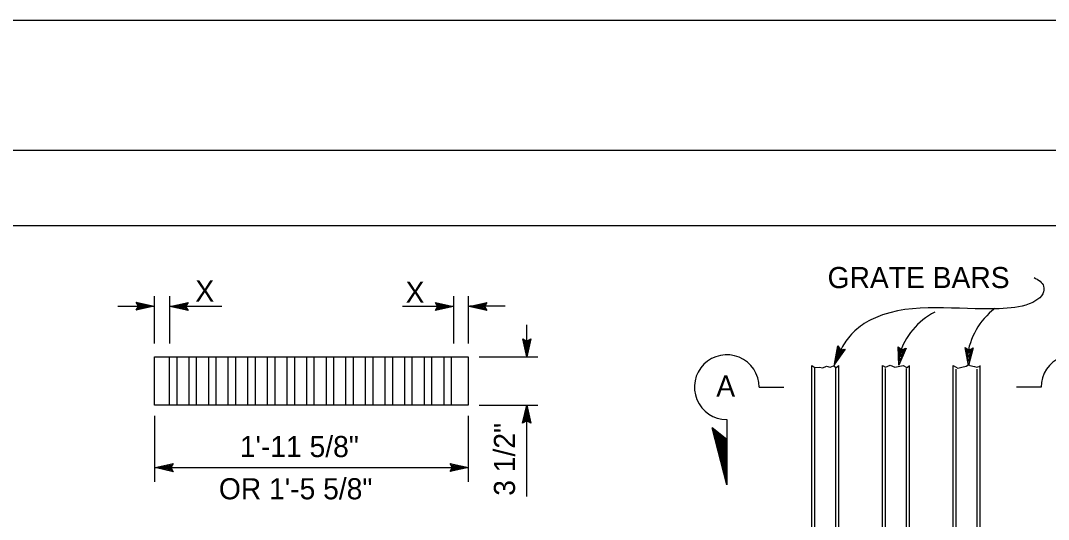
# Model space of a CAD drawing. Extents: x -894 to 866, y -472 to 714.
# Drawn here: x -304.7 to 36, y 548.1 to 713.6 of the extents above; entities that cross this region are included whole.
import ezdxf

# ---------------------------------------------------------------- set-up
doc = ezdxf.new("R2010")
doc.units = 0
for name, color, linetype in [('border_PLOTTING-ELEMENTS', 7, 'Continuous'), ('border_rw_22x34_Cut_Lines', 7, 'Continuous'), ('border_SHEET', 7, 'Continuous'), ('df_DETAIL-anno', 7, 'Continuous'), ('pp_PRESENTATION', 7, 'Continuous'), ('str_Misc-Steel-A', 7, 'Continuous')]:
    doc.layers.add(name, color=color, linetype=linetype)

msp = doc.modelspace()

# ---------------------------------------------------------------- linework, layer by layer
at = {"layer": 'border_PLOTTING-ELEMENTS'}
for points in [[(-894.04, -472.44), (865.96, -472.44), (865.96, 713.56), (-894.04, 713.56)], [(-864.04, 670.56), (835.96, 670.56), (835.96, -429.44), (-864.04, -429.44)]]:
    msp.add_lwpolyline(points, close=True, dxfattribs=at)
at = {"layer": 'border_rw_22x34_Cut_Lines'}
msp.add_lwpolyline([(-864.04, 670.56), (835.96, 670.56), (835.96, -429.44), (-864.04, -429.44)], close=True, dxfattribs=at)
at = {"layer": 'border_SHEET'}
msp.add_line((-814.04, 645.56), (810.96, 645.56), dxfattribs=at)
at = {"layer": 'df_DETAIL-anno'}
for p, q in [((-260.38, 606.47), (-260.38, 622.21)), ((-255.28, 606.47), (-255.28, 622.21)), ((-161.12, 606.47), (-161.12, 622.21)), ((-156.2, 606.47), (-156.2, 622.21)), ((-260.4, 618.76), (-272.43, 618.76)), ((-265.63, 618.85), (-266.43, 620.19)), ((-266.43, 620.19), (-266.43, 620.19)), ((-266.43, 620.19), (-260.43, 618.85)), ((-260.43, 618.85), (-266.43, 617.52)), ((-266.43, 617.52), (-265.63, 618.85)), ((-266.43, 617.52), (-266.43, 617.52)), ((-266.22, 619.84), (-261.81, 618.85)), ((-261.82, 618.85), (-266.2, 617.88)), ((-263.2, 618.86), (-266.02, 618.23)), ((-265.98, 619.48), (-263.2, 618.86)), ((-265.81, 619.13), (-264.58, 618.86)), ((-264.58, 618.86), (-265.79, 618.59)), ((-260.43, 618.85), (-260.43, 618.85)), ((-237.99, 618.76), (-255.28, 618.76)), ((-255.21, 618.78), (-249.21, 620.11)), ((-249.21, 617.44), (-255.21, 618.78)), ((-255.21, 618.78), (-255.21, 618.78)), ((-249.42, 617.8), (-253.83, 618.78)), ((-253.82, 618.78), (-249.44, 619.75)), ((-252.44, 618.78), (-249.62, 619.41)), ((-249.66, 618.16), (-252.44, 618.78)), ((-251.06, 618.78), (-249.85, 619.05)), ((-249.83, 618.5), (-251.06, 618.78)), ((-249.21, 620.11), (-250.01, 618.78)), ((-250.01, 618.78), (-249.21, 617.44)), ((-249.21, 620.11), (-249.21, 620.11)), ((-249.21, 617.44), (-249.21, 617.44)), ((-161.4, 618.7), (-178.09, 618.7)), ((-166.4, 618.75), (-167.2, 620.09)), ((-167.2, 620.09), (-167.2, 620.09)), ((-167.2, 620.09), (-161.2, 618.75)), ((-161.2, 618.75), (-167.2, 617.42)), ((-167.2, 617.42), (-166.4, 618.75)), ((-167.2, 617.42), (-167.2, 617.42)), ((-166.98, 619.73), (-162.58, 618.75)), ((-162.59, 618.74), (-166.97, 617.78)), ((-163.96, 618.75), (-166.79, 618.12)), ((-166.75, 619.37), (-163.96, 618.75)), ((-166.57, 619.02), (-165.35, 618.75)), ((-165.35, 618.75), (-166.55, 618.48)), ((-161.2, 618.75), (-161.2, 618.75)), ((-156.11, 618.75), (-150.11, 620.08)), ((-150.11, 617.41), (-156.11, 618.75)), ((-156.11, 618.75), (-156.11, 618.75)), ((-144.07, 618.83), (-155.85, 618.83)), ((-150.33, 617.76), (-154.73, 618.74)), ((-154.72, 618.75), (-150.35, 619.72)), ((-153.35, 618.74), (-150.53, 619.37)), ((-150.56, 618.12), (-153.35, 618.74)), ((-151.97, 618.74), (-150.76, 619.01)), ((-150.74, 618.47), (-151.97, 618.74)), ((-150.11, 620.08), (-150.91, 618.75)), ((-150.91, 618.75), (-150.11, 617.41)), ((-150.11, 620.08), (-150.11, 620.08)), ((-150.11, 617.41), (-150.11, 617.41)), ((-136.94, 602), (-136.94, 612.7)), ((-136.94, 602), (-138.27, 608)), ((-138.27, 608), (-138.27, 608)), ((-138.27, 608), (-136.94, 607.2)), ((-136.94, 603.39), (-137.91, 607.76)), ((-136.94, 604.76), (-137.56, 607.59)), ((-136.94, 606.14), (-137.2, 607.35)), ((-136.94, 607.2), (-135.6, 608)), ((-135.6, 608), (-136.94, 602)), ((-135.95, 607.78), (-136.94, 603.38)), ((-136.31, 607.55), (-136.94, 604.76)), ((-136.66, 607.37), (-136.94, 606.14)), ((-135.6, 608), (-135.6, 608)), ((-34.85, 599.6), (-33.79, 605.65)), ((-31.32, 604.64), (-34.85, 599.6)), ((-34.32, 600.89), (-33.55, 605.3)), ((-31.73, 604.57), (-34.32, 600.88)), ((-33.79, 605.65), (-33.79, 605.65)), ((-33.79, 605.65), (-32.87, 604.41)), ((-33.79, 602.15), (-33.3, 605)), ((-32.16, 604.49), (-33.79, 602.15)), ((-33.27, 603.43), (-33.05, 604.65)), ((-32.54, 604.46), (-33.27, 603.43)), ((-32.87, 604.41), (-31.32, 604.64)), ((-31.32, 604.64), (-31.32, 604.64)), ((-13.52, 599.28), (-13.78, 605.42)), ((-13.78, 605.42), (-13.78, 605.42)), ((-13.78, 605.42), (-12.61, 604.4)), ((-11.15, 604.96), (-13.52, 599.28)), ((-13.28, 600.65), (-13.47, 605.13)), ((-11.54, 604.81), (-13.28, 600.64)), ((-13.03, 602), (-13.16, 604.89)), ((-11.94, 604.64), (-13.03, 602)), ((-12.79, 603.36), (-12.85, 604.6)), ((-12.31, 604.52), (-12.79, 603.36)), ((-12.61, 604.4), (-11.15, 604.96)), ((-11.15, 604.96), (-11.15, 604.96)), ((9.53, 599.12), (8.42, 605.16)), ((8.42, 605.16), (8.42, 605.16)), ((8.42, 605.16), (9.72, 604.31)), ((9.58, 600.51), (8.77, 604.91)), ((9.63, 601.88), (9.11, 604.72)), ((9.69, 603.26), (9.46, 604.47)), ((11.09, 605.06), (9.53, 599.12)), ((10.73, 604.86), (9.58, 600.49)), ((10.36, 604.64), (9.63, 601.88)), ((10.01, 604.47), (9.69, 603.26)), ((9.72, 604.31), (11.09, 605.06)), ((11.09, 605.06), (11.09, 605.06)), ((-152.68, 602), (-133.26, 602)), ((-136.94, 602), (-136.94, 602)), ((-34.85, 599.6), (-34.85, 599.6)), ((-13.52, 599.28), (-13.52, 599.28)), ((9.53, 599.12), (9.53, 599.12)), ((-152.68, 586), (-133.26, 586)), ((-138.28, 580), (-136.94, 586)), ((-137.92, 580.22), (-136.94, 584.62)), ((-137.56, 580.45), (-136.94, 583.24)), ((-136.94, 555.74), (-136.94, 586)), ((-136.94, 586), (-136.94, 586)), ((-136.94, 586), (-135.61, 580)), ((-136.94, 584.61), (-135.97, 580.23)), ((-136.94, 583.24), (-136.31, 580.41)), ((-260.35, 582.47), (-260.35, 560.59)), ((-156.35, 582.47), (-156.35, 560.59)), ((-136.94, 580.8), (-138.28, 580)), ((-138.28, 580), (-138.28, 580)), ((-137.22, 580.63), (-136.94, 581.85)), ((-136.94, 581.85), (-136.67, 580.65)), ((-135.61, 580), (-136.94, 580.8)), ((-135.61, 580), (-135.61, 580)), ((-260.09, 565.3), (-254.09, 566.63)), ((-258.7, 565.3), (-254.33, 566.27)), ((-257.33, 565.3), (-254.51, 565.92)), ((-254.09, 566.63), (-254.89, 565.3)), ((-254.09, 566.63), (-254.09, 566.63)), ((-161.48, 565.3), (-162.28, 566.64)), ((-162.28, 566.64), (-162.28, 566.64)), ((-162.28, 566.64), (-156.28, 565.3)), ((-162.06, 566.28), (-157.66, 565.3)), ((-161.83, 565.92), (-159.04, 565.3)), ((-260.09, 565.3), (-156.28, 565.3)), ((-254.09, 563.96), (-260.09, 565.3)), ((-260.09, 565.3), (-260.09, 565.3)), ((-254.31, 564.31), (-258.71, 565.3)), ((-254.54, 564.67), (-257.33, 565.3)), ((-255.95, 565.29), (-254.74, 565.56)), ((-254.72, 565.02), (-255.95, 565.29)), ((-254.89, 565.3), (-254.09, 563.96)), ((-254.09, 563.96), (-254.09, 563.96)), ((-156.28, 565.3), (-162.28, 563.97)), ((-162.28, 563.97), (-161.48, 565.3)), ((-162.28, 563.97), (-162.28, 563.97)), ((-157.67, 565.29), (-162.04, 564.33)), ((-159.04, 565.3), (-161.87, 564.67)), ((-161.65, 565.58), (-160.42, 565.3)), ((-160.42, 565.3), (-161.63, 565.03)), ((-156.28, 565.3), (-156.28, 565.3))]:
    msp.add_line(p, q, dxfattribs=at)
for centre, radius, start, end in [((9.1, 595.94), 23.52, 117.2681, 163.0217), ((32.07, 599.6), 23.04, 126.8511, 173.9464)]:
    msp.add_arc(centre, radius, start, end, dxfattribs=at)
msp.add_spline([(31.27, 628.34), (34.45, 625.48), (34.13, 622.93), (31.9, 620.71), (22.37, 618.16), (-18.96, 615.94), (-25, 613.08), (-29.77, 608.94), (-32.95, 604.17), (-35.18, 598.77)], degree=3, dxfattribs=at)
at = {"layer": 'pp_PRESENTATION'}
for p, q in [((-59.88, 591.99), (-51.73, 591.99)), ((33.62, 591.99), (25.47, 591.99)), ((-70.6, 581.27), (-70.6, 559.57)), ((-70.6, 559.57), (-75.43, 578.52)), ((-70.6, 574.6), (-75.43, 578.52)), ((-70.6, 561.12), (-74.93, 578.11)), ((-70.6, 562.68), (-74.43, 577.71)), ((-70.6, 564.24), (-73.93, 577.3)), ((-70.6, 565.8), (-73.42, 576.89)), ((-70.6, 567.36), (-72.92, 576.49)), ((-70.6, 568.92), (-72.42, 576.08)), ((-70.6, 570.48), (-71.92, 575.68)), ((-70.6, 572.03), (-71.42, 575.27)), ((-70.6, 573.59), (-70.92, 574.87))]:
    msp.add_line(p, q, dxfattribs=at)
for centre, start, end in [((-70.6, 591.99), 359.9995, 270), ((44.34, 591.99), 270, 180.0005)]:
    msp.add_arc(centre, 10.72, start, end, dxfattribs=at)
at = {"layer": 'str_Misc-Steel-A'}
for p, q in [((-260.35, 586), (-260.35, 602)), ((-260.35, 602), (-156.35, 602)), ((-255.35, 586), (-255.35, 602)), ((-252.85, 586), (-252.85, 602)), ((-248.85, 586), (-248.85, 602)), ((-246.35, 586), (-246.35, 602)), ((-242.35, 586), (-242.35, 602)), ((-239.85, 586), (-239.85, 602)), ((-235.85, 586), (-235.85, 602)), ((-233.35, 586), (-233.35, 602)), ((-229.35, 586), (-229.35, 602)), ((-226.85, 586), (-226.85, 602)), ((-222.85, 586), (-222.85, 602)), ((-220.35, 586), (-220.35, 602)), ((-216.35, 586), (-216.35, 602)), ((-213.85, 586), (-213.85, 602)), ((-209.85, 586), (-209.85, 602)), ((-207.35, 586), (-207.35, 602)), ((-203.35, 586), (-203.35, 602)), ((-200.85, 586), (-200.85, 602)), ((-196.85, 586), (-196.85, 602)), ((-194.35, 586), (-194.35, 602)), ((-190.35, 586), (-190.35, 602)), ((-187.85, 586), (-187.85, 602)), ((-183.85, 586), (-183.85, 602)), ((-181.35, 586), (-181.35, 602)), ((-177.35, 586), (-177.35, 602)), ((-174.85, 586), (-174.85, 602)), ((-170.85, 586), (-170.85, 602)), ((-168.35, 586), (-168.35, 602)), ((-164.35, 586), (-164.35, 602)), ((-161.85, 586), (-161.85, 602)), ((-156.35, 602), (-156.35, 586)), ((-42.4, 520.3), (-42.4, 599.2)), ((-41.4, 516.7), (-41.4, 598.54)), ((-34.4, 516.7), (-34.4, 598.54)), ((-33.4, 520.3), (-33.4, 599.2)), ((-19, 520.3), (-19, 599.2)), ((-18, 516.7), (-18, 598.14)), ((-11, 516.7), (-11, 598.14)), ((-10, 520.3), (-10, 599.2)), ((4.4, 520.3), (4.4, 599.2)), ((5.4, 516.7), (5.4, 597.96)), ((12.4, 516.7), (12.4, 597.96)), ((13.4, 520.3), (13.4, 599.2)), ((-156.35, 586), (-260.35, 586))]:
    msp.add_line(p, q, dxfattribs=at)
for points in [[(-42.4, 599.2), (-41.4, 598.51), (-40.01, 598.66), (-38.71, 598.45), (-37.57, 598.96), (-36.3, 598.67), (-35.17, 599.09), (-34.39, 598.52), (-33.41, 599.18)], [(-19, 599.2), (-18.03, 598.57), (-16.47, 599.26), (-14.91, 598.61), (-12.13, 599.18), (-10.96, 598.48), (-9.97, 599.09)], [(4.4, 599.2), (6.02, 598.31), (7.28, 598.66), (8.71, 599), (9.62, 599.48), (10.01, 599.13), (11.57, 598.87), (12.3, 598.61), (13.43, 598.96)]]:
    msp.add_lwpolyline(points, dxfattribs=at)

# ---------------------------------------------------------------- texts
at = {"layer": 'df_DETAIL-anno'}
for s, p in [('GRATE BARS', (-37.18, 624.84)), ('X', (-246.79, 620.38)), ('X', (-177.08, 619.97)), ('1\'-11 5/8"', (-232.04, 568.8)), ('OR 1\'-5 5/8"', (-238.98, 554.8))]:
    msp.add_text(s, height=7, dxfattribs=at).set_placement(p)
msp.add_text('3 1/2"', height=7, rotation=90, dxfattribs=at).set_placement((-140.81, 555.98))
at = {"layer": 'pp_PRESENTATION'}
msp.add_text('A', height=7, dxfattribs=at).set_placement((-74.08, 588.86))

doc.saveas('drawing.dxf')
